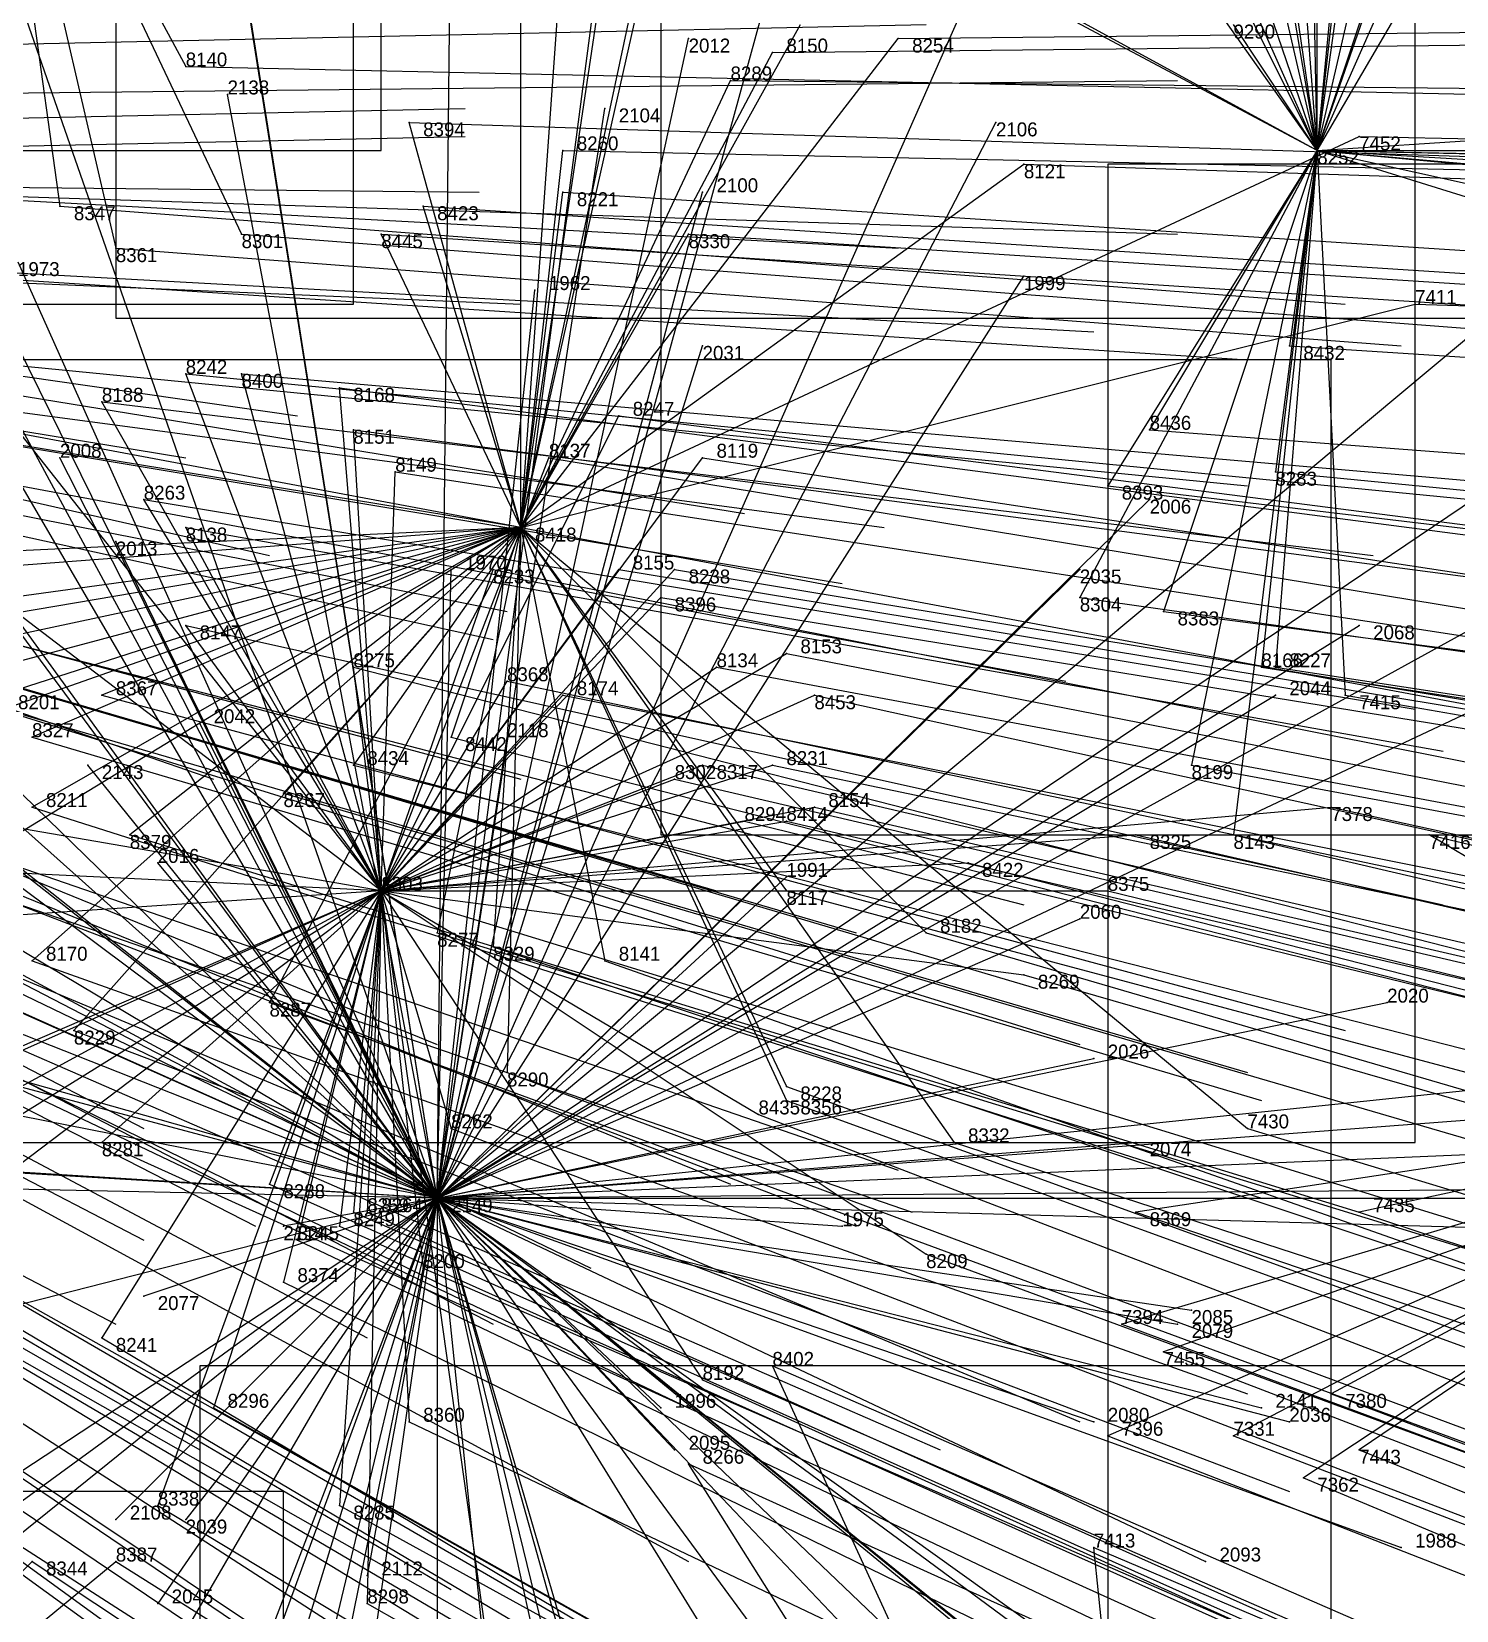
# Model space of a CAD drawing. Extents: x -0.5 to 0.59, y -0.5 to 0.59.
# Drawn here: x 0.155 to 0.257, y -0.1085 to 0.0045 of the extents above; entities that cross this region are included whole.
import ezdxf

# ---------------------------------------------------------------- set-up
doc = ezdxf.new("R2010")
doc.units = 0
for name, color, linetype in [('Clients', 3, 'CONTINUOUS'), ('Facilities', 3, 'CONTINUOUS'), ('Facilities_lines', 3, 'CONTINUOUS'), ('Min_max_boxes', 1, 'CONTINUOUS'), ('Normals', 1, 'CONTINUOUS'), ('Source_points', 5, 'CONTINUOUS'), ('Text', 3, 'CONTINUOUS')]:
    doc.layers.add(name, color=color, linetype=linetype)

msp = doc.modelspace()

# ---------------------------------------------------------------- linework, layer by layer
at = {"layer": 'Clients', "color": 5}
for p in [(0.202, 0.004, -1.25), (0.217, 0.004, -0.544), (0.208, 0.003, -0.521), (0.166, 0.002, -0.414), (0.169, 0, -1.25), (0.205, 0.001, -0.512), (0.196, -0.001, -1.25), (0.182, -0.002, -0.455), (0.224, -0.002, -1.25), (0.25, -0.003, -0.624), (0.193, -0.004, -0.483), (0.226, -0.005, -0.564), (0.193, -0.007, -0.483), (0.203, -0.007, -1.25), (0.157, -0.008, -0.393), (0.183, -0.008, -0.459), (0.17, -0.01, -0.425), (0.18, -0.01, -0.45), (0.202, -0.01, -0.505), (0.161, -0.011, -0.402), (0.226, -0.013, -1.25), (0.191, -0.014, -1.25), (0.254, -0.015, -0.635), (0.203, -0.018, -1.25), (0.245, -0.018, -0.614), (0.166, -0.02, -0.417), (0.17, -0.02, -0.428), (0.177, -0.021, -0.446), (0.16, -0.022, -0.403), (0.197, -0.023, -0.497), (0.178, -0.024, -0.448), (0.235, -0.024, -0.59), (0.157, -0.026, -1.25), (0.181, -0.027, -0.457), (0.192, -0.026, -0.484), (0.203, -0.026, -0.512), (0.244, -0.027, -0.613), (0.232, -0.028, -0.585), (0.163, -0.029, -0.413), (0.235, -0.029, -1.25), (0.166, -0.031, -0.422), (0.161, -0.032, -1.25), (0.185, -0.034, -1.25), (0.188, -0.034, -0.477), (0.197, -0.034, -0.5), (0.201, -0.034, -0.51), (0.23, -0.034, -1.25), (0.2, -0.036, -0.509), (0.23, -0.036, -0.581), (0.236, -0.037, -0.598), (0.166, -0.038, -0.426), (0.25, -0.038, -1.25), (0.209, -0.04, -0.533), (0.178, -0.041, -0.456), (0.204, -0.041, -0.519), (0.243, -0.041, -0.615), (0.244, -0.041, -0.619), (0.189, -0.042, -0.483), (0.16, -0.043, -0.415), (0.193, -0.043, -0.494), (0.211, -0.043, -0.538), (0.244, -0.043, -1.25), (0.249, -0.043, -0.633), (0.167, -0.045, -1.25), (0.155, -0.046, -0.404), (0.185, -0.046, -0.478), (0.189, -0.046, -1.25), (0.159, -0.048, -1.25), (0.178, -0.048, -0.461), (0.203, -0.048, -0.522), (0.208, -0.048, -0.534), (0.238, -0.048, -0.607), (0.201, -0.049, -0.516), (0.173, -0.05, -0.449), (0.155, -0.051, -0.409), (0.211, -0.051, -0.543), (0.248, -0.051, -0.633), (0.162, -0.053, -0.425), (0.206, -0.052, -0.531), (0.209, -0.052, -0.538), (0.234, -0.053, -0.6), (0.241, -0.053, -0.616), (0.255, -0.053, -0.65), (0.164, -0.055, -1.25), (0.222, -0.055, -0.572), (0.209, -0.056, -1.25), (0.209, -0.057, -0.542), (0.232, -0.057, -0.597), (0.23, -0.059, -1.25), (0.184, -0.06, -0.483), (0.188, -0.061, -0.493), (0.219, -0.06, -0.568), (0.155, -0.062, -0.418), (0.196, -0.062, -0.514), (0.226, -0.063, -0.587), (0.172, -0.065, -0.459), (0.252, -0.065, -1.25), (0.158, -0.067, -0.428), (0.189, -0.07, -0.503), (0.231, -0.069, -1.25), (0.209, -0.071, -0.552), (0.209, -0.072, -0.553), (0.207, -0.073, -0.547), (0.185, -0.074, -0.497), (0.242, -0.074, -0.632), (0.16, -0.075, -0.441), (0.221, -0.075, -0.584), (0.234, -0.075, -1.25), (0.172, -0.078, -0.473), (0.178, -0.08, -0.488), (0.179, -0.08, -0.49), (0.234, -0.08, -0.619), (0.25, -0.08, -0.656), (0.173, -0.081, -1.25), (0.177, -0.081, -0.487), (0.213, -0.081, -1.25), (0.174, -0.082, -0.48), (0.219, -0.083, -0.585), (0.183, -0.084, -0.502), (0.173, -0.085, -0.482), (0.163, -0.086, -1.25), (0.238, -0.087, -1.25), (0.233, -0.088, -0.622), (0.237, -0.088, -1.25), (0.16, -0.089, -0.458), (0.236, -0.09, -0.631), (0.208, -0.091, -0.567), (0.203, -0.092, -0.556), (0.248, -0.093, -0.663), (0.168, -0.094, -0.481), (0.2, -0.094, -1.25), (0.243, -0.094, -1.25), (0.182, -0.095, -0.514), (0.231, -0.095, -1.25), (0.232, -0.096, -0.629), (0.241, -0.096, -0.648), (0.245, -0.095, -1.25), (0.201, -0.097, -1.25), (0.25, -0.097, -0.67), (0.202, -0.098, -0.561), (0.246, -0.099, -0.664), (0.164, -0.101, -0.481), (0.177, -0.101, -0.511), (0.161, -0.102, -1.25), (0.166, -0.102, -1.25), (0.155, -0.105, -0.47), (0.161, -0.105, -0.48), (0.231, -0.104, -0.633), (0.239, -0.105, -1.25), (0.253, -0.104, -1.25), (0.179, -0.106, -1.25), (0.164, -0.108, -1.25), (0.179, -0.108, -0.522)]:
    msp.add_point(p, dxfattribs=at)
at = {"layer": 'Facilities', "color": 3}
for p in [(0.247, -0.004, -0.617), (0.19, -0.031, -0.482), (0.18, -0.057, -0.472), (0.184, -0.079, -1.25)]:
    msp.add_point(p, dxfattribs=at)
at = {"layer": 'Facilities_lines', "color": 3}
for p, q in [((0.247, -0.004, -0.617), (0.246, 0.046, -0.626)), ((0.247, -0.004, -0.617), (0.253, 0.039, -0.64)), ((0.247, -0.004, -0.617), (0.266, 0.039, -0.673)), ((0.247, -0.004, -0.617), (0.24, 0.037, -0.608)), ((0.184, -0.079, -1.25), (0.215, 0.034, -1.25)), ((0.247, -0.004, -0.617), (0.244, 0.035, -0.617)), ((0.247, -0.004, -0.617), (0.247, 0.034, -0.623)), ((0.247, -0.004, -0.617), (0.259, 0.032, -0.652)), ((0.247, -0.004, -0.617), (0.268, 0.032, -0.676)), ((0.247, -0.004, -0.617), (0.251, 0.032, -0.633)), ((0.247, -0.004, -0.617), (0.235, 0.031, -0.592)), ((0.247, -0.004, -0.617), (0.242, 0.03, -0.61)), ((0.152, 0.028, -0.386), (0.166, 0.002, -0.414)), ((0.152, 0.028, -0.386), (0.17, -0.01, -0.425)), ((0.152, 0.028, -0.386), (0.157, -0.008, -0.393)), ((0.152, 0.028, -0.386), (0.161, -0.011, -0.402)), ((0.247, -0.004, -0.617), (0.235, 0.023, -0.59)), ((0.184, -0.079, -1.25), (0.168, 0.022, -1.25)), ((0.247, -0.004, -0.617), (0.241, 0.022, -0.605)), ((0.247, -0.004, -0.617), (0.2, 0.021, -0.503)), ((0.184, -0.079, -1.25), (0.197, 0.02, -1.25)), ((0.247, -0.004, -0.617), (0.23, 0.02, -0.577)), ((0.247, -0.004, -0.617), (0.255, 0.019, -0.64)), ((0.184, -0.079, -1.25), (0.185, 0.017, -1.25)), ((0.247, -0.004, -0.617), (0.247, 0.018, -0.62)), ((0.247, -0.004, -0.617), (0.249, 0.017, -0.625)), ((0.184, -0.079, -1.25), (0.169, 0.016, -1.25)), ((0.19, -0.031, -0.482), (0.2, 0.016, -0.5)), ((0.19, -0.031, -0.482), (0.197, 0.016, -0.495)), ((0.19, -0.031, -0.482), (0.193, 0.011, -0.483)), ((0.184, -0.079, -1.25), (0.153, 0.01, -1.25)), ((0.247, -0.004, -0.617), (0.24, 0.01, -0.601)), ((0.184, -0.079, -1.25), (0.137, 0.008, -1.25)), ((0.19, -0.031, -0.482), (0.199, 0.009, -0.499)), ((0.247, -0.004, -0.617), (0.225, 0.008, -0.563)), ((0.247, -0.004, -0.617), (0.25, 0.009, -0.626)), ((0.184, -0.079, -1.25), (0.222, 0.007, -1.25)), ((0.19, -0.031, -0.482), (0.19, 0.007, -0.476)), ((0.184, -0.079, -1.25), (0.135, 0.005, -1.25)), ((0.19, -0.031, -0.482), (0.21, 0.005, -0.526)), ((0.247, -0.004, -0.617), (0.241, 0.005, -0.603)), ((0.184, -0.079, -1.25), (0.202, 0.004, -1.25)), ((0.19, -0.031, -0.482), (0.217, 0.004, -0.544)), ((0.19, -0.031, -0.482), (0.208, 0.003, -0.521)), ((0.184, -0.079, -1.25), (0.125, 0.001, -1.25)), ((0.184, -0.079, -1.25), (0.169, 0, -1.25)), ((0.19, -0.031, -0.482), (0.205, 0.001, -0.512)), ((0.184, -0.079, -1.25), (0.196, -0.001, -1.25)), ((0.247, -0.004, -0.617), (0.293, -0.001, -0.732)), ((0.19, -0.031, -0.482), (0.182, -0.002, -0.455)), ((0.184, -0.079, -1.25), (0.224, -0.002, -1.25)), ((0.19, -0.031, -0.482), (0.25, -0.003, -0.624)), ((0.19, -0.031, -0.482), (0.193, -0.004, -0.483)), ((0.247, -0.004, -0.617), (0.23, -0.036, -0.581)), ((0.247, -0.004, -0.617), (0.232, -0.028, -0.585)), ((0.247, -0.004, -0.617), (0.235, -0.024, -0.59)), ((0.247, -0.004, -0.617), (0.236, -0.037, -0.598)), ((0.247, -0.004, -0.617), (0.238, -0.048, -0.607)), ((0.247, -0.004, -0.617), (0.241, -0.053, -0.616)), ((0.247, -0.004, -0.617), (0.243, -0.041, -0.615)), ((0.247, -0.004, -0.617), (0.244, -0.041, -0.619)), ((0.247, -0.004, -0.617), (0.244, -0.027, -0.613)), ((0.247, -0.004, -0.617), (0.245, -0.018, -0.614)), ((0.247, -0.004, -0.617), (0.263, -0.009, -0.658)), ((0.247, -0.004, -0.617), (0.249, -0.043, -0.633)), ((0.247, -0.004, -0.617), (0.292, -0.008, -0.731)), ((0.247, -0.004, -0.617), (0.296, -0.005, -0.739)), ((0.247, -0.004, -0.617), (0.301, -0.016, -0.753)), ((0.247, -0.004, -0.617), (0.31, -0.004, -0.775)), ((0.247, -0.004, -0.617), (0.314, -0.008, -0.786)), ((0.247, -0.004, -0.617), (0.31, -0.01, -0.776)), ((0.19, -0.031, -0.482), (0.226, -0.005, -0.564)), ((0.184, -0.079, -1.25), (0.109, -0.006, -1.25)), ((0.184, -0.079, -1.25), (0.093, -0.007, -1.25)), ((0.184, -0.079, -1.25), (0.203, -0.007, -1.25)), ((0.19, -0.031, -0.482), (0.193, -0.007, -0.483)), ((0.19, -0.031, -0.482), (0.183, -0.008, -0.459)), ((0.19, -0.031, -0.482), (0.18, -0.01, -0.45)), ((0.19, -0.031, -0.482), (0.202, -0.01, -0.505)), ((0.184, -0.079, -1.25), (0.154, -0.012, -1.25)), ((0.184, -0.079, -1.25), (0.226, -0.013, -1.25)), ((0.184, -0.079, -1.25), (0.263, -0.013, -1.25)), ((0.184, -0.079, -1.25), (0.152, -0.014, -1.25)), ((0.184, -0.079, -1.25), (0.191, -0.014, -1.25)), ((0.19, -0.031, -0.482), (0.254, -0.015, -0.635)), ((0.184, -0.079, -1.25), (0.203, -0.018, -1.25)), ((0.19, -0.031, -0.482), (0.126, -0.019, -0.319)), ((0.18, -0.057, -0.472), (0.15, -0.019, -0.378)), ((0.184, -0.079, -1.25), (0.085, -0.02, -1.25)), ((0.184, -0.079, -1.25), (0.118, -0.02, -1.25)), ((0.19, -0.031, -0.482), (0.123, -0.02, -0.312)), ((0.18, -0.057, -0.472), (0.166, -0.02, -0.417)), ((0.18, -0.057, -0.472), (0.17, -0.02, -0.428)), ((0.18, -0.057, -0.472), (0.177, -0.021, -0.446)), ((0.18, -0.057, -0.472), (0.16, -0.022, -0.403)), ((0.18, -0.057, -0.472), (0.197, -0.023, -0.497)), ((0.184, -0.079, -1.25), (0.267, -0.023, -1.25)), ((0.18, -0.057, -0.472), (0.178, -0.024, -0.448)), ((0.18, -0.057, -0.472), (0.138, -0.025, -0.351)), ((0.184, -0.079, -1.25), (0.113, -0.026, -1.25)), ((0.184, -0.079, -1.25), (0.157, -0.026, -1.25)), ((0.18, -0.057, -0.472), (0.203, -0.026, -0.512)), ((0.18, -0.057, -0.472), (0.192, -0.026, -0.484)), ((0.18, -0.057, -0.472), (0.181, -0.027, -0.457)), ((0.184, -0.079, -1.25), (0.07, -0.028, -1.25)), ((0.184, -0.079, -1.25), (0.147, -0.028, -1.25)), ((0.18, -0.057, -0.472), (0.163, -0.029, -0.413)), ((0.184, -0.079, -1.25), (0.235, -0.029, -1.25)), ((0.184, -0.079, -1.25), (0.093, -0.03, -1.25)), ((0.184, -0.079, -1.25), (0.273, -0.03, -1.25)), ((0.19, -0.031, -0.482), (0.119, -0.043, -0.318)), ((0.19, -0.031, -0.482), (0.125, -0.034, -0.323)), ((0.19, -0.031, -0.482), (0.13, -0.047, -0.346)), ((0.19, -0.031, -0.482), (0.131, -0.05, -0.351)), ((0.19, -0.031, -0.482), (0.137, -0.035, -0.352)), ((0.19, -0.031, -0.482), (0.139, -0.038, -0.36)), ((0.19, -0.031, -0.482), (0.143, -0.041, -0.371)), ((0.19, -0.031, -0.482), (0.144, -0.059, -0.389)), ((0.19, -0.031, -0.482), (0.153, -0.044, -0.398)), ((0.19, -0.031, -0.482), (0.155, -0.062, -0.418)), ((0.19, -0.031, -0.482), (0.155, -0.051, -0.409)), ((0.19, -0.031, -0.482), (0.155, -0.046, -0.404)), ((0.19, -0.031, -0.482), (0.158, -0.067, -0.428)), ((0.19, -0.031, -0.482), (0.16, -0.043, -0.415)), ((0.19, -0.031, -0.482), (0.162, -0.053, -0.425)), ((0.18, -0.057, -0.472), (0.166, -0.031, -0.422)), ((0.19, -0.031, -0.482), (0.172, -0.065, -0.459)), ((0.19, -0.031, -0.482), (0.173, -0.05, -0.449)), ((0.19, -0.031, -0.482), (0.178, -0.048, -0.461)), ((0.19, -0.031, -0.482), (0.184, -0.06, -0.483)), ((0.19, -0.031, -0.482), (0.185, -0.046, -0.478)), ((0.19, -0.031, -0.482), (0.188, -0.061, -0.493)), ((0.19, -0.031, -0.482), (0.189, -0.07, -0.503)), ((0.19, -0.031, -0.482), (0.242, -0.074, -0.632)), ((0.19, -0.031, -0.482), (0.209, -0.057, -0.542)), ((0.19, -0.031, -0.482), (0.196, -0.062, -0.514)), ((0.19, -0.031, -0.482), (0.219, -0.06, -0.568)), ((0.19, -0.031, -0.482), (0.209, -0.071, -0.552)), ((0.19, -0.031, -0.482), (0.221, -0.075, -0.584)), ((0.19, -0.031, -0.482), (0.209, -0.072, -0.553)), ((0.184, -0.079, -1.25), (0.161, -0.032, -1.25)), ((0.18, -0.057, -0.472), (0.201, -0.034, -0.51)), ((0.18, -0.057, -0.472), (0.197, -0.034, -0.5)), ((0.18, -0.057, -0.472), (0.188, -0.034, -0.477)), ((0.184, -0.079, -1.25), (0.185, -0.034, -1.25)), ((0.184, -0.079, -1.25), (0.23, -0.034, -1.25)), ((0.184, -0.079, -1.25), (0.101, -0.036, -1.25)), ((0.18, -0.057, -0.472), (0.2, -0.036, -0.509)), ((0.18, -0.057, -0.472), (0.166, -0.038, -0.426)), ((0.184, -0.079, -1.25), (0.25, -0.038, -1.25)), ((0.184, -0.079, -1.25), (0.271, -0.038, -1.25)), ((0.18, -0.057, -0.472), (0.209, -0.04, -0.533)), ((0.18, -0.057, -0.472), (0.178, -0.041, -0.456)), ((0.18, -0.057, -0.472), (0.204, -0.041, -0.519)), ((0.18, -0.057, -0.472), (0.189, -0.042, -0.483)), ((0.18, -0.057, -0.472), (0.193, -0.043, -0.494)), ((0.18, -0.057, -0.472), (0.211, -0.043, -0.538)), ((0.184, -0.079, -1.25), (0.244, -0.043, -1.25)), ((0.184, -0.079, -1.25), (0.167, -0.045, -1.25)), ((0.184, -0.079, -1.25), (0.11, -0.046, -1.25)), ((0.184, -0.079, -1.25), (0.189, -0.046, -1.25)), ((0.184, -0.079, -1.25), (0.103, -0.047, -1.25)), ((0.18, -0.057, -0.472), (0.128, -0.048, -0.343)), ((0.184, -0.079, -1.25), (0.159, -0.048, -1.25)), ((0.18, -0.057, -0.472), (0.208, -0.048, -0.534)), ((0.18, -0.057, -0.472), (0.203, -0.048, -0.522)), ((0.18, -0.057, -0.472), (0.201, -0.049, -0.516)), ((0.184, -0.079, -1.25), (0.147, -0.05, -1.25)), ((0.18, -0.057, -0.472), (0.211, -0.051, -0.543)), ((0.18, -0.057, -0.472), (0.248, -0.051, -0.633)), ((0.184, -0.079, -1.25), (0.092, -0.053, -1.25)), ((0.18, -0.057, -0.472), (0.206, -0.052, -0.531)), ((0.18, -0.057, -0.472), (0.209, -0.052, -0.538)), ((0.18, -0.057, -0.472), (0.234, -0.053, -0.6)), ((0.287, -0.072, -0.739), (0.255, -0.053, -0.65)), ((0.18, -0.057, -0.472), (0.118, -0.054, -0.326)), ((0.184, -0.079, -1.25), (0.164, -0.055, -1.25)), ((0.18, -0.057, -0.472), (0.222, -0.055, -0.572)), ((0.184, -0.079, -1.25), (0.209, -0.056, -1.25)), ((0.18, -0.057, -0.472), (0.134, -0.082, -0.393)), ((0.18, -0.057, -0.472), (0.135, -0.06, -0.37)), ((0.18, -0.057, -0.472), (0.135, -0.077, -0.389)), ((0.18, -0.057, -0.472), (0.136, -0.076, -0.39)), ((0.18, -0.057, -0.472), (0.143, -0.085, -0.416)), ((0.18, -0.057, -0.472), (0.143, -0.08, -0.409)), ((0.18, -0.057, -0.472), (0.16, -0.089, -0.458)), ((0.18, -0.057, -0.472), (0.16, -0.075, -0.441)), ((0.18, -0.057, -0.472), (0.164, -0.101, -0.481)), ((0.18, -0.057, -0.472), (0.168, -0.094, -0.481)), ((0.18, -0.057, -0.472), (0.172, -0.078, -0.473)), ((0.18, -0.057, -0.472), (0.173, -0.085, -0.482)), ((0.18, -0.057, -0.472), (0.174, -0.082, -0.48)), ((0.18, -0.057, -0.472), (0.177, -0.081, -0.487)), ((0.18, -0.057, -0.472), (0.177, -0.101, -0.511)), ((0.18, -0.057, -0.472), (0.178, -0.08, -0.488)), ((0.18, -0.057, -0.472), (0.179, -0.08, -0.49)), ((0.18, -0.057, -0.472), (0.179, -0.108, -0.522)), ((0.18, -0.057, -0.472), (0.203, -0.092, -0.556)), ((0.18, -0.057, -0.472), (0.183, -0.084, -0.502)), ((0.18, -0.057, -0.472), (0.185, -0.074, -0.497)), ((0.18, -0.057, -0.472), (0.219, -0.083, -0.585)), ((0.18, -0.057, -0.472), (0.226, -0.063, -0.587)), ((0.18, -0.057, -0.472), (0.182, -0.095, -0.514)), ((0.18, -0.057, -0.472), (0.232, -0.057, -0.597)), ((0.18, -0.057, -0.472), (0.188, -0.114, -0.549)), ((0.18, -0.057, -0.472), (0.207, -0.073, -0.547)), ((0.184, -0.079, -1.25), (0.109, -0.059, -1.25)), ((0.184, -0.079, -1.25), (0.23, -0.059, -1.25)), ((0.184, -0.079, -1.25), (0.113, -0.065, -1.25)), ((0.184, -0.079, -1.25), (0.252, -0.065, -1.25)), ((0.184, -0.079, -1.25), (0.289, -0.068, -1.25)), ((0.184, -0.079, -1.25), (0.231, -0.069, -1.25)), ((0.184, -0.079, -1.25), (0.067, -0.072, -1.25)), ((0.184, -0.079, -1.25), (0.276, -0.072, -1.25)), ((0.287, -0.072, -0.739), (0.232, -0.096, -0.629)), ((0.287, -0.072, -0.739), (0.233, -0.088, -0.622)), ((0.287, -0.072, -0.739), (0.234, -0.08, -0.619)), ((0.287, -0.072, -0.739), (0.236, -0.09, -0.631)), ((0.287, -0.072, -0.739), (0.241, -0.096, -0.648)), ((0.287, -0.072, -0.739), (0.246, -0.099, -0.664)), ((0.287, -0.072, -0.739), (0.248, -0.093, -0.663)), ((0.287, -0.072, -0.739), (0.25, -0.08, -0.656)), ((0.287, -0.072, -0.739), (0.25, -0.097, -0.67)), ((0.184, -0.079, -1.25), (0.234, -0.075, -1.25)), ((0.184, -0.079, -1.25), (0.278, -0.075, -1.25)), ((0.184, -0.079, -1.25), (0.089, -0.077, -1.25)), ((0.184, -0.079, -1.25), (0.152, -0.077, -1.25)), ((0.184, -0.079, -1.25), (0.09, -0.103, -1.25)), ((0.184, -0.079, -1.25), (0.11, -0.133, -1.25)), ((0.184, -0.079, -1.25), (0.114, -0.125, -1.25)), ((0.184, -0.079, -1.25), (0.122, -0.129, -1.25)), ((0.184, -0.079, -1.25), (0.145, -0.146, -1.25)), ((0.184, -0.079, -1.25), (0.149, -0.17, -1.25)), ((0.184, -0.079, -1.25), (0.15, -0.172, -1.25)), ((0.184, -0.079, -1.25), (0.161, -0.102, -1.25)), ((0.184, -0.079, -1.25), (0.161, -0.175, -1.25)), ((0.184, -0.079, -1.25), (0.162, -0.151, -1.25)), ((0.184, -0.079, -1.25), (0.163, -0.086, -1.25)), ((0.184, -0.079, -1.25), (0.164, -0.108, -1.25)), ((0.184, -0.079, -1.25), (0.165, -0.173, -1.25)), ((0.184, -0.079, -1.25), (0.166, -0.102, -1.25)), ((0.184, -0.079, -1.25), (0.173, -0.081, -1.25)), ((0.184, -0.079, -1.25), (0.174, -0.149, -1.25)), ((0.184, -0.079, -1.25), (0.179, -0.106, -1.25)), ((0.184, -0.079, -1.25), (0.304, -0.078, -1.25)), ((0.184, -0.079, -1.25), (0.234, -0.147, -1.25)), ((0.184, -0.079, -1.25), (0.279, -0.147, -1.25)), ((0.184, -0.079, -1.25), (0.226, -0.147, -1.25)), ((0.184, -0.079, -1.25), (0.213, -0.081, -1.25)), ((0.184, -0.079, -1.25), (0.253, -0.104, -1.25)), ((0.184, -0.079, -1.25), (0.226, -0.11, -1.25)), ((0.184, -0.079, -1.25), (0.2, -0.094, -1.25)), ((0.184, -0.079, -1.25), (0.196, -0.128, -1.25)), ((0.184, -0.079, -1.25), (0.245, -0.095, -1.25)), ((0.184, -0.079, -1.25), (0.303, -0.079, -1.25)), ((0.184, -0.079, -1.25), (0.291, -0.082, -1.25)), ((0.184, -0.079, -1.25), (0.237, -0.088, -1.25)), ((0.184, -0.079, -1.25), (0.231, -0.095, -1.25)), ((0.184, -0.079, -1.25), (0.238, -0.087, -1.25)), ((0.184, -0.079, -1.25), (0.239, -0.105, -1.25)), ((0.184, -0.079, -1.25), (0.201, -0.097, -1.25)), ((0.184, -0.079, -1.25), (0.198, -0.127, -1.25)), ((0.184, -0.079, -1.25), (0.223, -0.111, -1.25)), ((0.184, -0.079, -1.25), (0.263, -0.143, -1.25)), ((0.184, -0.079, -1.25), (0.264, -0.144, -1.25)), ((0.184, -0.079, -1.25), (0.2, -0.136, -1.25)), ((0.184, -0.079, -1.25), (0.197, -0.138, -1.25)), ((0.184, -0.079, -1.25), (0.189, -0.127, -1.25)), ((0.184, -0.079, -1.25), (0.251, -0.143, -1.25)), ((0.184, -0.079, -1.25), (0.184, -0.135, -1.25)), ((0.184, -0.079, -1.25), (0.242, -0.14, -1.25)), ((0.184, -0.079, -1.25), (0.243, -0.094, -1.25)), ((0.236, -0.152, -0.703), (0.208, -0.091, -0.567)), ((0.236, -0.152, -0.703), (0.202, -0.098, -0.561)), ((0.127, -0.133, -0.46), (0.155, -0.105, -0.47)), ((0.127, -0.133, -0.46), (0.161, -0.105, -0.48)), ((0.236, -0.152, -0.703), (0.231, -0.104, -0.633))]:
    msp.add_line(p, q, dxfattribs=at)
at = {"layer": 'Min_max_boxes', "color": 1}
for p, q in [((0.161, 0.309, -1.25), (0.161, -0.016, -1.25)), ((0.161, 0.309, -1.25), (0.161, -0.016, -1.25)), ((0.18, -0.004, -1.25), (0.18, 0.275, -1.25)), ((0.18, -0.004, -1.25), (0.18, 0.275, -1.25)), ((0.178, -0.015, -0.477), (0.178, 0.071, -0.477)), ((0.178, -0.015, -0.226), (0.178, 0.071, -0.226)), ((0.2, 0.046, -0.786), (0.2, -0.053, -0.786)), ((0.2, 0.046, -0.503), (0.2, -0.053, -0.503)), ((0.254, -0.075, -0.635), (0.254, 0.016, -0.635)), ((0.254, -0.075, -0.312), (0.254, 0.016, -0.312)), ((0, -0.004, -1.25), (0.18, -0.004, -1.25)), ((0, -0.004, -1.25), (0.18, -0.004, -1.25)), ((0.18, -0.004, -1.25), (0.18, -0.004, -1.25)), ((0.34, -0.005, -0.863), (0.232, -0.005, -0.863)), ((0.232, -0.005, -0.863), (0.232, -0.119, -0.863)), ((0.34, -0.005, -0.619), (0.232, -0.005, -0.619)), ((0.232, -0.005, -0.619), (0.232, -0.119, -0.619)), ((0.232, -0.005, -0.863), (0.232, -0.005, -0.619)), ((0.083, -0.015, -0.477), (0.178, -0.015, -0.477)), ((0.083, -0.015, -0.226), (0.178, -0.015, -0.226)), ((0.178, -0.015, -0.477), (0.178, -0.015, -0.226)), ((0.161, -0.016, -1.25), (0.377, -0.016, -1.25)), ((0.161, -0.016, -1.25), (0.377, -0.016, -1.25)), ((0.161, -0.016, -1.25), (0.161, -0.016, -1.25)), ((0.248, -0.019, -0.633), (0.118, -0.019, -0.633)), ((0.248, -0.019, -0.326), (0.118, -0.019, -0.326)), ((0.248, -0.114, -0.633), (0.248, -0.019, -0.633)), ((0.248, -0.114, -0.326), (0.248, -0.019, -0.326)), ((0.248, -0.019, -0.633), (0.248, -0.019, -0.326)), ((0.2, -0.053, -0.786), (0.314, -0.053, -0.786)), ((0.2, -0.053, -0.503), (0.314, -0.053, -0.503)), ((0.2, -0.053, -0.786), (0.2, -0.053, -0.503)), ((0.119, -0.075, -0.635), (0.254, -0.075, -0.635)), ((0.119, -0.075, -0.312), (0.254, -0.075, -0.312)), ((0.254, -0.075, -0.635), (0.254, -0.075, -0.312)), ((0.297, -0.091, -0.851), (0.167, -0.091, -0.851)), ((0.167, -0.091, -0.851), (0.167, -0.208, -0.851)), ((0.297, -0.091, -0.551), (0.167, -0.091, -0.551)), ((0.167, -0.091, -0.551), (0.167, -0.208, -0.551)), ((0.167, -0.091, -0.851), (0.167, -0.091, -0.551)), ((0.173, -0.1, -0.611), (0.084, -0.1, -0.611)), ((0.173, -0.1, -0.377), (0.084, -0.1, -0.377)), ((0.173, -0.198, -0.611), (0.173, -0.1, -0.611)), ((0.173, -0.198, -0.377), (0.173, -0.1, -0.377)), ((0.173, -0.1, -0.611), (0.173, -0.1, -0.377))]:
    msp.add_line(p, q, dxfattribs=at)
at = {"layer": 'Normals', "color": 1}
for p, q in [((0.126, 0.003, -0.316), (0.219, 0.005, -0.277)), ((0.217, 0.004, -0.544), (0.31, 0.005, -0.507)), ((0.202, 0.004, -1.25), (0.202, 0.004, -1.15)), ((0.208, 0.003, -0.521), (0.302, 0.004, -0.485)), ((0.166, 0.002, -0.414), (0.259, 0, -0.378)), ((0.144, 0, -0.36), (0.237, 0.001, -0.322)), ((0.169, 0, -1.25), (0.169, 0, -1.15)), ((0.205, 0.001, -0.512), (0.298, 0, -0.477)), ((0.094, -0.003, -0.235), (0.186, -0.001, -0.196)), ((0.196, -0.001, -1.25), (0.196, -0.001, -1.15)), ((0.182, -0.002, -0.455), (0.275, -0.005, -0.417)), ((0.224, -0.002, -1.25), (0.224, -0.002, -1.15)), ((0.094, -0.005, -0.235), (0.186, -0.003, -0.196)), ((0.25, -0.003, -0.624), (0.343, -0.005, -0.588)), ((0.193, -0.004, -0.483), (0.286, -0.006, -0.446)), ((0.247, -0.004, -0.617), (0.339, -0.006, -0.58)), ((0.226, -0.005, -0.564), (0.318, -0.008, -0.526)), ((0.095, -0.006, -0.238), (0.187, -0.007, -0.199)), ((0.125, -0.006, -0.312), (0.217, -0.011, -0.273)), ((0.145, -0.007, -0.362), (0.237, -0.01, -0.324)), ((0.193, -0.007, -0.483), (0.286, -0.013, -0.446)), ((0.203, -0.007, -1.25), (0.203, -0.007, -1.15)), ((0.157, -0.008, -0.393), (0.249, -0.015, -0.355)), ((0.183, -0.008, -0.459), (0.276, -0.014, -0.421)), ((0.084, -0.01, -0.212), (0.174, -0.023, -0.171)), ((0.17, -0.01, -0.425), (0.261, -0.017, -0.386)), ((0.18, -0.01, -0.45), (0.272, -0.016, -0.413)), ((0.202, -0.01, -0.505), (0.295, -0.016, -0.469)), ((0.075, -0.011, -0.191), (0.166, -0.026, -0.15)), ((0.096, -0.011, -0.242), (0.19, -0.015, -0.206)), ((0.161, -0.011, -0.402), (0.253, -0.018, -0.366)), ((0.14, -0.012, -0.35), (0.231, -0.017, -0.311)), ((0.084, -0.013, -0.212), (0.172, -0.033, -0.169)), ((0.15, -0.013, -0.376), (0.242, -0.019, -0.339)), ((0.226, -0.013, -1.25), (0.226, -0.013, -1.15)), ((0.191, -0.014, -1.25), (0.191, -0.014, -1.15)), ((0.114, -0.015, -0.288), (0.206, -0.03, -0.251)), ((0.254, -0.015, -0.635), (0.347, -0.018, -0.599)), ((0.203, -0.018, -1.25), (0.203, -0.018, -1.15)), ((0.245, -0.018, -0.614), (0.338, -0.024, -0.577)), ((0.081, -0.019, -0.209), (0.168, -0.049, -0.168)), ((0.097, -0.019, -0.246), (0.188, -0.039, -0.21)), ((0.098, -0.019, -0.249), (0.189, -0.037, -0.213)), ((0.126, -0.019, -0.319), (0.216, -0.031, -0.277)), ((0.15, -0.019, -0.378), (0.242, -0.028, -0.34)), ((0.123, -0.02, -0.312), (0.213, -0.035, -0.271)), ((0.166, -0.02, -0.417), (0.258, -0.029, -0.38)), ((0.17, -0.02, -0.428), (0.262, -0.028, -0.389)), ((0.177, -0.021, -0.446), (0.269, -0.033, -0.408)), ((0.16, -0.022, -0.403), (0.251, -0.033, -0.365)), ((0.197, -0.023, -0.497), (0.29, -0.035, -0.46)), ((0.178, -0.024, -0.448), (0.269, -0.036, -0.41)), ((0.235, -0.024, -0.59), (0.327, -0.031, -0.552)), ((0.1, -0.025, -0.258), (0.19, -0.049, -0.222)), ((0.138, -0.025, -0.351), (0.229, -0.042, -0.314)), ((0.157, -0.026, -1.25), (0.157, -0.026, -1.15)), ((0.181, -0.027, -0.457), (0.272, -0.041, -0.419)), ((0.192, -0.026, -0.484), (0.283, -0.041, -0.446)), ((0.203, -0.026, -0.512), (0.295, -0.04, -0.475)), ((0.244, -0.027, -0.613), (0.336, -0.036, -0.575)), ((0.232, -0.028, -0.585), (0.324, -0.039, -0.548)), ((0.163, -0.029, -0.413), (0.254, -0.044, -0.374)), ((0.235, -0.029, -1.25), (0.235, -0.029, -1.15)), ((0.115, -0.031, -0.298), (0.204, -0.057, -0.259)), ((0.166, -0.031, -0.422), (0.256, -0.047, -0.382)), ((0.19, -0.031, -0.482), (0.281, -0.048, -0.445)), ((0.082, -0.032, -0.218), (0.163, -0.074, -0.179)), ((0.161, -0.032, -1.25), (0.161, -0.032, -1.15)), ((0.098, -0.033, -0.258), (0.184, -0.068, -0.221)), ((0.125, -0.034, -0.323), (0.214, -0.06, -0.285)), ((0.137, -0.035, -0.352), (0.226, -0.058, -0.314)), ((0.185, -0.034, -1.25), (0.185, -0.034, -1.15)), ((0.188, -0.034, -0.477), (0.279, -0.052, -0.441)), ((0.197, -0.034, -0.5), (0.288, -0.049, -0.462)), ((0.201, -0.034, -0.51), (0.292, -0.049, -0.472)), ((0.23, -0.034, -1.25), (0.23, -0.034, -1.15)), ((0.2, -0.036, -0.509), (0.292, -0.051, -0.471)), ((0.23, -0.036, -0.581), (0.322, -0.049, -0.544)), ((0.236, -0.037, -0.598), (0.328, -0.049, -0.56)), ((0.139, -0.038, -0.36), (0.227, -0.064, -0.321)), ((0.166, -0.038, -0.426), (0.256, -0.058, -0.387)), ((0.25, -0.038, -1.25), (0.25, -0.038, -1.15)), ((0.089, -0.039, -0.244), (0.171, -0.081, -0.203)), ((0.082, -0.04, -0.228), (0.163, -0.082, -0.187)), ((0.209, -0.04, -0.533), (0.301, -0.058, -0.496)), ((0.143, -0.041, -0.371), (0.23, -0.068, -0.332)), ((0.178, -0.041, -0.456), (0.268, -0.064, -0.42)), ((0.204, -0.041, -0.519), (0.295, -0.058, -0.481)), ((0.243, -0.041, -0.615), (0.334, -0.055, -0.578)), ((0.244, -0.041, -0.619), (0.336, -0.055, -0.582)), ((0.189, -0.042, -0.483), (0.279, -0.061, -0.444)), ((0.112, -0.044, -0.3), (0.195, -0.084, -0.263)), ((0.119, -0.043, -0.318), (0.205, -0.078, -0.28)), ((0.153, -0.044, -0.398), (0.242, -0.07, -0.361)), ((0.16, -0.043, -0.415), (0.249, -0.067, -0.376)), ((0.193, -0.043, -0.494), (0.283, -0.061, -0.456)), ((0.211, -0.043, -0.538), (0.302, -0.063, -0.501)), ((0.244, -0.043, -1.25), (0.244, -0.043, -1.15)), ((0.249, -0.043, -0.633), (0.341, -0.059, -0.596)), ((0.102, -0.045, -0.28), (0.186, -0.086, -0.243)), ((0.105, -0.045, -0.286), (0.188, -0.088, -0.25)), ((0.167, -0.045, -1.25), (0.167, -0.045, -1.15)), ((0.08, -0.046, -0.231), (0.161, -0.088, -0.19)), ((0.098, -0.046, -0.27), (0.179, -0.089, -0.231)), ((0.155, -0.046, -0.404), (0.243, -0.072, -0.366)), ((0.185, -0.046, -0.478), (0.275, -0.069, -0.439)), ((0.189, -0.046, -1.25), (0.189, -0.046, -1.15)), ((0.13, -0.047, -0.346), (0.217, -0.077, -0.307)), ((0.128, -0.048, -0.343), (0.214, -0.081, -0.303)), ((0.159, -0.048, -1.25), (0.159, -0.048, -1.15)), ((0.178, -0.048, -0.461), (0.268, -0.071, -0.425)), ((0.203, -0.048, -0.522), (0.293, -0.069, -0.484)), ((0.208, -0.048, -0.534), (0.299, -0.067, -0.498)), ((0.238, -0.048, -0.607), (0.329, -0.065, -0.57)), ((0.201, -0.049, -0.516), (0.291, -0.07, -0.478)), ((0.131, -0.05, -0.351), (0.218, -0.08, -0.312)), ((0.173, -0.05, -0.449), (0.262, -0.076, -0.412)), ((0.087, -0.051, -0.253), (0.167, -0.097, -0.213)), ((0.155, -0.051, -0.409), (0.243, -0.079, -0.371)), ((0.211, -0.051, -0.543), (0.302, -0.072, -0.506)), ((0.248, -0.051, -0.633), (0.339, -0.071, -0.596)), ((0.162, -0.053, -0.425), (0.25, -0.08, -0.387)), ((0.206, -0.052, -0.531), (0.296, -0.074, -0.494)), ((0.209, -0.052, -0.538), (0.299, -0.073, -0.501)), ((0.234, -0.053, -0.6), (0.325, -0.074, -0.563)), ((0.241, -0.053, -0.616), (0.331, -0.074, -0.578)), ((0.255, -0.053, -0.65), (0.345, -0.074, -0.612)), ((0.118, -0.054, -0.326), (0.202, -0.094, -0.287)), ((0.164, -0.055, -1.25), (0.164, -0.055, -1.15)), ((0.222, -0.055, -0.572), (0.312, -0.078, -0.536)), ((0.209, -0.056, -1.25), (0.209, -0.056, -1.15)), ((0.18, -0.057, -0.472), (0.268, -0.084, -0.434)), ((0.209, -0.057, -0.542), (0.299, -0.081, -0.504)), ((0.232, -0.057, -0.597), (0.322, -0.079, -0.56)), ((0.095, -0.059, -0.28), (0.172, -0.111, -0.243)), ((0.144, -0.059, -0.389), (0.23, -0.095, -0.352)), ((0.23, -0.059, -1.25), (0.23, -0.059, -1.15)), ((0.105, -0.06, -0.302), (0.185, -0.107, -0.264)), ((0.121, -0.061, -0.338), (0.202, -0.105, -0.299)), ((0.135, -0.06, -0.37), (0.22, -0.097, -0.333)), ((0.184, -0.06, -0.483), (0.272, -0.087, -0.444)), ((0.188, -0.061, -0.493), (0.275, -0.09, -0.455)), ((0.219, -0.06, -0.568), (0.308, -0.086, -0.531)), ((0.096, -0.062, -0.286), (0.173, -0.114, -0.248)), ((0.155, -0.062, -0.418), (0.242, -0.093, -0.38)), ((0.196, -0.062, -0.514), (0.284, -0.093, -0.477)), ((0.226, -0.063, -0.587), (0.316, -0.089, -0.551)), ((0.172, -0.065, -0.459), (0.259, -0.097, -0.422)), ((0.252, -0.065, -1.25), (0.252, -0.065, -1.15)), ((0.158, -0.067, -0.428), (0.245, -0.1, -0.391)), ((0.115, -0.068, -0.333), (0.195, -0.115, -0.296)), ((0.118, -0.07, -0.344), (0.199, -0.116, -0.306)), ((0.189, -0.07, -0.503), (0.275, -0.102, -0.465)), ((0.231, -0.069, -1.25), (0.231, -0.069, -1.15)), ((0.209, -0.071, -0.552), (0.297, -0.103, -0.516)), ((0.209, -0.072, -0.553), (0.297, -0.104, -0.517)), ((0.106, -0.073, -0.321), (0.184, -0.123, -0.284)), ((0.207, -0.073, -0.547), (0.293, -0.106, -0.511)), ((0.185, -0.074, -0.497), (0.271, -0.107, -0.46)), ((0.242, -0.074, -0.632), (0.331, -0.101, -0.595)), ((0.16, -0.075, -0.441), (0.244, -0.113, -0.403)), ((0.221, -0.075, -0.584), (0.31, -0.104, -0.548)), ((0.234, -0.075, -1.25), (0.234, -0.075, -1.15)), ((0.136, -0.076, -0.39), (0.217, -0.123, -0.355)), ((0.122, -0.077, -0.361), (0.2, -0.129, -0.325)), ((0.135, -0.077, -0.389), (0.216, -0.125, -0.354)), ((0.172, -0.078, -0.473), (0.257, -0.116, -0.435)), ((0.184, -0.079, -1.25), (0.184, -0.079, -1.15)), ((0.143, -0.08, -0.409), (0.223, -0.125, -0.371)), ((0.178, -0.08, -0.488), (0.263, -0.117, -0.451)), ((0.179, -0.08, -0.49), (0.264, -0.118, -0.454)), ((0.234, -0.08, -0.619), (0.322, -0.11, -0.581)), ((0.25, -0.08, -0.656), (0.338, -0.109, -0.619)), ((0.173, -0.081, -1.25), (0.173, -0.081, -1.15)), ((0.177, -0.081, -0.487), (0.262, -0.119, -0.45)), ((0.213, -0.081, -1.25), (0.213, -0.081, -1.15)), ((0.134, -0.082, -0.393), (0.213, -0.133, -0.359)), ((0.174, -0.082, -0.48), (0.258, -0.122, -0.443)), ((0.219, -0.083, -0.585), (0.306, -0.115, -0.549)), ((0.124, -0.084, -0.374), (0.2, -0.139, -0.34)), ((0.183, -0.084, -0.502), (0.268, -0.121, -0.465)), ((0.143, -0.085, -0.416), (0.222, -0.133, -0.378)), ((0.173, -0.085, -0.482), (0.257, -0.126, -0.445)), ((0.128, -0.086, -0.385), (0.204, -0.141, -0.351)), ((0.163, -0.086, -1.25), (0.163, -0.086, -1.15)), ((0.238, -0.087, -1.25), (0.238, -0.087, -1.15)), ((0.233, -0.088, -0.622), (0.319, -0.12, -0.584)), ((0.237, -0.088, -1.25), (0.237, -0.088, -1.15)), ((0.16, -0.089, -0.458), (0.239, -0.136, -0.419)), ((0.236, -0.09, -0.631), (0.322, -0.123, -0.593)), ((0.208, -0.091, -0.567), (0.293, -0.128, -0.53)), ((0.203, -0.092, -0.556), (0.287, -0.13, -0.519)), ((0.248, -0.093, -0.663), (0.335, -0.126, -0.626)), ((0.168, -0.094, -0.481), (0.248, -0.139, -0.442)), ((0.2, -0.094, -1.25), (0.2, -0.094, -1.15)), ((0.243, -0.094, -1.25), (0.243, -0.094, -1.15)), ((0.182, -0.095, -0.514), (0.266, -0.135, -0.477)), ((0.231, -0.095, -1.25), (0.231, -0.095, -1.15)), ((0.232, -0.096, -0.629), (0.319, -0.13, -0.591)), ((0.241, -0.096, -0.648), (0.327, -0.129, -0.61)), ((0.245, -0.095, -1.25), (0.245, -0.095, -1.15)), ((0.201, -0.097, -1.25), (0.201, -0.097, -1.15)), ((0.25, -0.097, -0.67), (0.336, -0.132, -0.633)), ((0.202, -0.098, -0.561), (0.286, -0.136, -0.523)), ((0.246, -0.099, -0.664), (0.332, -0.135, -0.627)), ((0.164, -0.101, -0.481), (0.242, -0.148, -0.441)), ((0.177, -0.101, -0.511), (0.259, -0.146, -0.474)), ((0.161, -0.102, -1.25), (0.161, -0.102, -1.15)), ((0.166, -0.102, -1.25), (0.166, -0.102, -1.15)), ((0.155, -0.105, -0.47), (0.232, -0.156, -0.43)), ((0.161, -0.105, -0.48), (0.239, -0.154, -0.44)), ((0.231, -0.104, -0.633), (0.316, -0.14, -0.595)), ((0.239, -0.105, -1.25), (0.239, -0.105, -1.15)), ((0.253, -0.104, -1.25), (0.253, -0.104, -1.15)), ((0.179, -0.106, -1.25), (0.179, -0.106, -1.15)), ((0.164, -0.108, -1.25), (0.164, -0.108, -1.15)), ((0.179, -0.108, -0.522), (0.26, -0.154, -0.486))]:
    msp.add_line(p, q, dxfattribs=at)
at = {"layer": 'Source_points', "color": 5}
for p in [(0.202, 0.004, -1.25), (0.217, 0.004, -0.544), (0.208, 0.003, -0.521), (0.166, 0.002, -0.414), (0.169, 0, -1.25), (0.205, 0.001, -0.512), (0.196, -0.001, -1.25), (0.182, -0.002, -0.455), (0.224, -0.002, -1.25), (0.25, -0.003, -0.624), (0.193, -0.004, -0.483), (0.247, -0.004, -0.617), (0.226, -0.005, -0.564), (0.193, -0.007, -0.483), (0.203, -0.007, -1.25), (0.157, -0.008, -0.393), (0.183, -0.008, -0.459), (0.17, -0.01, -0.425), (0.18, -0.01, -0.45), (0.202, -0.01, -0.505), (0.161, -0.011, -0.402), (0.226, -0.013, -1.25), (0.191, -0.014, -1.25), (0.254, -0.015, -0.635), (0.203, -0.018, -1.25), (0.245, -0.018, -0.614), (0.166, -0.02, -0.417), (0.17, -0.02, -0.428), (0.177, -0.021, -0.446), (0.16, -0.022, -0.403), (0.197, -0.023, -0.497), (0.178, -0.024, -0.448), (0.235, -0.024, -0.59), (0.157, -0.026, -1.25), (0.181, -0.027, -0.457), (0.192, -0.026, -0.484), (0.203, -0.026, -0.512), (0.244, -0.027, -0.613), (0.232, -0.028, -0.585), (0.163, -0.029, -0.413), (0.235, -0.029, -1.25), (0.166, -0.031, -0.422), (0.19, -0.031, -0.482), (0.161, -0.032, -1.25), (0.185, -0.034, -1.25), (0.188, -0.034, -0.477), (0.197, -0.034, -0.5), (0.201, -0.034, -0.51), (0.23, -0.034, -1.25), (0.2, -0.036, -0.509), (0.23, -0.036, -0.581), (0.236, -0.037, -0.598), (0.166, -0.038, -0.426), (0.25, -0.038, -1.25), (0.209, -0.04, -0.533), (0.178, -0.041, -0.456), (0.204, -0.041, -0.519), (0.243, -0.041, -0.615), (0.244, -0.041, -0.619), (0.189, -0.042, -0.483), (0.16, -0.043, -0.415), (0.193, -0.043, -0.494), (0.211, -0.043, -0.538), (0.244, -0.043, -1.25), (0.249, -0.043, -0.633), (0.167, -0.045, -1.25), (0.155, -0.046, -0.404), (0.185, -0.046, -0.478), (0.189, -0.046, -1.25), (0.159, -0.048, -1.25), (0.178, -0.048, -0.461), (0.203, -0.048, -0.522), (0.208, -0.048, -0.534), (0.238, -0.048, -0.607), (0.201, -0.049, -0.516), (0.173, -0.05, -0.449), (0.155, -0.051, -0.409), (0.211, -0.051, -0.543), (0.248, -0.051, -0.633), (0.162, -0.053, -0.425), (0.206, -0.052, -0.531), (0.209, -0.052, -0.538), (0.234, -0.053, -0.6), (0.241, -0.053, -0.616), (0.255, -0.053, -0.65), (0.164, -0.055, -1.25), (0.222, -0.055, -0.572), (0.209, -0.056, -1.25), (0.18, -0.057, -0.472), (0.209, -0.057, -0.542), (0.232, -0.057, -0.597), (0.23, -0.059, -1.25), (0.184, -0.06, -0.483), (0.188, -0.061, -0.493), (0.219, -0.06, -0.568), (0.155, -0.062, -0.418), (0.196, -0.062, -0.514), (0.226, -0.063, -0.587), (0.172, -0.065, -0.459), (0.252, -0.065, -1.25), (0.158, -0.067, -0.428), (0.189, -0.07, -0.503), (0.231, -0.069, -1.25), (0.209, -0.071, -0.552), (0.209, -0.072, -0.553), (0.207, -0.073, -0.547), (0.185, -0.074, -0.497), (0.242, -0.074, -0.632), (0.16, -0.075, -0.441), (0.221, -0.075, -0.584), (0.234, -0.075, -1.25), (0.172, -0.078, -0.473), (0.184, -0.079, -1.25), (0.178, -0.08, -0.488), (0.179, -0.08, -0.49), (0.234, -0.08, -0.619), (0.25, -0.08, -0.656), (0.173, -0.081, -1.25), (0.177, -0.081, -0.487), (0.213, -0.081, -1.25), (0.174, -0.082, -0.48), (0.219, -0.083, -0.585), (0.183, -0.084, -0.502), (0.173, -0.085, -0.482), (0.163, -0.086, -1.25), (0.238, -0.087, -1.25), (0.233, -0.088, -0.622), (0.237, -0.088, -1.25), (0.16, -0.089, -0.458), (0.236, -0.09, -0.631), (0.208, -0.091, -0.567), (0.203, -0.092, -0.556), (0.248, -0.093, -0.663), (0.168, -0.094, -0.481), (0.2, -0.094, -1.25), (0.243, -0.094, -1.25), (0.182, -0.095, -0.514), (0.231, -0.095, -1.25), (0.232, -0.096, -0.629), (0.241, -0.096, -0.648), (0.245, -0.095, -1.25), (0.201, -0.097, -1.25), (0.25, -0.097, -0.67), (0.202, -0.098, -0.561), (0.246, -0.099, -0.664), (0.164, -0.101, -0.481), (0.177, -0.101, -0.511), (0.161, -0.102, -1.25), (0.166, -0.102, -1.25), (0.155, -0.105, -0.47), (0.161, -0.105, -0.48), (0.231, -0.104, -0.633), (0.239, -0.105, -1.25), (0.253, -0.104, -1.25), (0.179, -0.106, -1.25), (0.164, -0.108, -1.25), (0.179, -0.108, -0.522)]:
    msp.add_point(p, dxfattribs=at)

# ---------------------------------------------------------------- texts
at = {"layer": 'Text', "color": 3}
for s, p in [('9290', (0.241, 0.004, -0.603)), ('2012', (0.202, 0.003, -1.25)), ('8150', (0.209, 0.003, -0.521)), ('8254', (0.218, 0.003, -0.544)), ('8140', (0.166, 0.002, -0.414)), ('8289', (0.205, 0.001, -0.512)), ('2138', (0.169, 0, -1.25)), ('2104', (0.197, -0.002, -1.25)), ('8394', (0.183, -0.003, -0.455)), ('2106', (0.224, -0.003, -1.25)), ('8260', (0.194, -0.004, -0.483)), ('7452', (0.25, -0.004, -0.624)), ('8252', (0.247, -0.005, -0.617)), ('8121', (0.226, -0.006, -0.564)), ('2100', (0.204, -0.007, -1.25)), ('8221', (0.194, -0.008, -0.483)), ('8347', (0.158, -0.009, -0.393)), ('8423', (0.184, -0.009, -0.459)), ('8301', (0.17, -0.011, -0.425)), ('8445', (0.18, -0.011, -0.45)), ('8330', (0.202, -0.011, -0.505)), ('8361', (0.161, -0.012, -0.402)), ('1973', (0.154, -0.013, -1.25)), ('1962', (0.192, -0.014, -1.25)), ('1999', (0.226, -0.014, -1.25)), ('7411', (0.254, -0.015, -0.635)), ('2031', (0.203, -0.019, -1.25)), ('8432', (0.246, -0.019, -0.614)), ('8242', (0.166, -0.02, -0.417)), ('8400', (0.17, -0.021, -0.428)), ('8188', (0.16, -0.022, -0.403)), ('8168', (0.178, -0.022, -0.446)), ('8247', (0.198, -0.023, -0.497)), ('8436', (0.235, -0.024, -0.59)), ('8151', (0.178, -0.025, -0.448)), ('2008', (0.157, -0.026, -1.25)), ('8149', (0.181, -0.027, -0.457)), ('8137', (0.192, -0.026, -0.484)), ('8119', (0.204, -0.026, -0.512)), ('8283', (0.244, -0.028, -0.613)), ('8263', (0.163, -0.029, -0.413)), ('8393', (0.233, -0.029, -0.585)), ('2006', (0.235, -0.03, -1.25)), ('8138', (0.166, -0.032, -0.422)), ('8418', (0.191, -0.032, -0.482)), ('2013', (0.161, -0.033, -1.25)), ('1970', (0.186, -0.034, -1.25)), ('8155', (0.198, -0.034, -0.5)), ('8233', (0.188, -0.035, -0.477)), ('8238', (0.202, -0.035, -0.51)), ('2035', (0.23, -0.035, -1.25)), ('8396', (0.201, -0.037, -0.509)), ('8304', (0.23, -0.037, -0.581)), ('8383', (0.237, -0.038, -0.598)), ('8147', (0.167, -0.039, -0.426)), ('2068', (0.251, -0.039, -1.25)), ('8153', (0.21, -0.04, -0.533)), ('8275', (0.178, -0.041, -0.456)), ('8134', (0.204, -0.041, -0.519)), ('8166', (0.243, -0.041, -0.615)), ('8227', (0.245, -0.041, -0.619)), ('8368', (0.189, -0.042, -0.483)), ('8367', (0.161, -0.043, -0.415)), ('8174', (0.194, -0.043, -0.494)), ('2044', (0.245, -0.043, -1.25)), ('8201', (0.154, -0.044, -0.398)), ('2042', (0.168, -0.045, -1.25)), ('8453', (0.211, -0.044, -0.538)), ('7415', (0.25, -0.044, -0.633)), ('8327', (0.155, -0.046, -0.404)), ('2118', (0.189, -0.046, -1.25)), ('8442', (0.186, -0.047, -0.478)), ('8434', (0.179, -0.048, -0.461)), ('8231', (0.209, -0.048, -0.534)), ('2143', (0.16, -0.049, -1.25)), ('8302', (0.201, -0.049, -0.516)), ('8317', (0.204, -0.049, -0.522)), ('8199', (0.238, -0.049, -0.607)), ('8211', (0.156, -0.051, -0.409)), ('8267', (0.173, -0.051, -0.449)), ('8154', (0.212, -0.051, -0.543)), ('8294', (0.206, -0.052, -0.531)), ('8414', (0.209, -0.052, -0.538)), ('7378', (0.248, -0.052, -0.633)), ('8379', (0.162, -0.054, -0.425)), ('8325', (0.235, -0.054, -0.6)), ('8143', (0.241, -0.054, -0.616)), ('7416', (0.255, -0.054, -0.65)), ('2016', (0.164, -0.055, -1.25)), ('1991', (0.209, -0.056, -1.25)), ('8422', (0.223, -0.056, -0.572)), ('8303', (0.18, -0.057, -0.472)), ('8375', (0.232, -0.057, -0.597)), ('8117', (0.209, -0.058, -0.542)), ('2060', (0.23, -0.059, -1.25)), ('8182', (0.22, -0.06, -0.568)), ('8170', (0.156, -0.062, -0.418)), ('8277', (0.184, -0.061, -0.483)), ('8329', (0.188, -0.062, -0.493)), ('8141', (0.197, -0.062, -0.514)), ('8269', (0.227, -0.064, -0.587)), ('2020', (0.252, -0.065, -1.25)), ('8287', (0.172, -0.066, -0.459)), ('8229', (0.158, -0.068, -0.428)), ('2026', (0.232, -0.069, -1.25)), ('8290', (0.189, -0.071, -0.503)), ('8228', (0.21, -0.072, -0.552)), ('8435', (0.207, -0.073, -0.547)), ('8356', (0.21, -0.073, -0.553)), ('8262', (0.185, -0.074, -0.497)), ('7430', (0.242, -0.074, -0.632)), ('8332', (0.222, -0.075, -0.584)), ('8281', (0.16, -0.076, -0.441)), ('2074', (0.235, -0.076, -1.25)), ('8288', (0.173, -0.079, -0.473)), ('8259', (0.179, -0.08, -0.488)), ('8264', (0.18, -0.08, -0.49)), ('2149', (0.185, -0.08, -1.25)), ('7435', (0.251, -0.08, -0.656)), ('8249', (0.178, -0.081, -0.487)), ('1975', (0.213, -0.081, -1.25)), ('8369', (0.235, -0.081, -0.619)), ('2114', (0.173, -0.082, -1.25)), ('8245', (0.174, -0.082, -0.48)), ('8200', (0.183, -0.084, -0.502)), ('8209', (0.219, -0.084, -0.585)), ('8374', (0.174, -0.085, -0.482)), ('2077', (0.164, -0.087, -1.25)), ('7394', (0.233, -0.088, -0.622)), ('2085', (0.238, -0.088, -1.25)), ('2079', (0.238, -0.089, -1.25)), ('8241', (0.161, -0.09, -0.458)), ('8402', (0.208, -0.091, -0.567)), ('7455', (0.236, -0.091, -0.631)), ('8192', (0.203, -0.092, -0.556)), ('8296', (0.169, -0.094, -0.481)), ('1996', (0.201, -0.094, -1.25)), ('2141', (0.244, -0.094, -1.25)), ('7380', (0.249, -0.094, -0.663)), ('8360', (0.183, -0.095, -0.514)), ('2080', (0.232, -0.095, -1.25)), ('2036', (0.245, -0.095, -1.25)), ('2095', (0.202, -0.097, -1.25)), ('7396', (0.233, -0.096, -0.629)), ('7331', (0.241, -0.096, -0.648)), ('8266', (0.203, -0.098, -0.561)), ('7443', (0.25, -0.098, -0.67)), ('7362', (0.247, -0.1, -0.664)), ('8338', (0.164, -0.101, -0.481)), ('2108', (0.162, -0.102, -1.25)), ('8285', (0.178, -0.102, -0.511)), ('2039', (0.166, -0.103, -1.25)), ('7413', (0.231, -0.104, -0.633)), ('1988', (0.254, -0.104, -1.25)), ('8344', (0.156, -0.106, -0.47)), ('8387', (0.161, -0.105, -0.48)), ('2112', (0.18, -0.106, -1.25)), ('2093', (0.24, -0.105, -1.25)), ('2045', (0.165, -0.108, -1.25)), ('8298', (0.179, -0.108, -0.522))]:
    msp.add_text(s, height=0.001, dxfattribs=at).set_placement(p)

doc.saveas('drawing.dxf')
